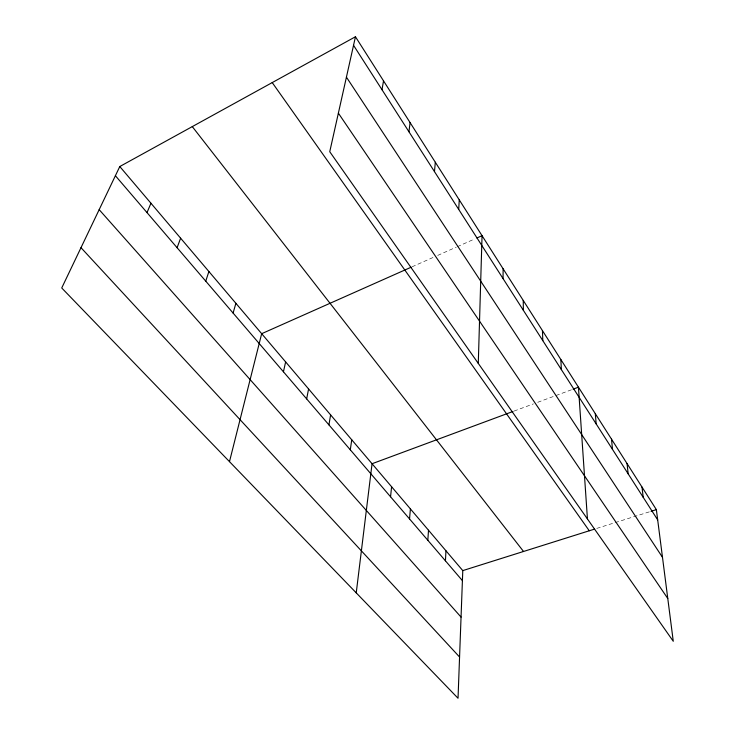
<?xml version="1.0" encoding="UTF-8"?>
<svg xmlns="http://www.w3.org/2000/svg" width="735" height="735" viewBox="0 0 735 735"><rect width="100%" height="100%" fill="white"/><g stroke="black" fill="none" stroke-linecap="round" stroke-linejoin="round"><path stroke-width="0.55" stroke-dasharray="3.67 2.76" d="M412.013 266.833L433.595 257.232M437.702 255.412L456.251 247.162M457.28 246.703L474.819 238.903M514.077 411.058L533.417 403.892M537.708 402.302L554.87 395.935M555.945 395.54L572.023 389.578M596.746 528.41L649.997 511.643"/><path stroke-width="1.1" d="M503.062 278.629L503.117 268.799M478.283 363.393L482.05 235.687L476.886 237.984M119.787 166.533L462.784 570.608L458.034 698.25L61.731 287.973L119.787 166.533L355.455 36.75L656.364 509.64L673.269 641.278L329.749 151.722L355.455 36.75M445.438 560.814L445.952 550.781M458.713 209.429L459.265 199.892M427.825 540.271L428.505 530.22M409.542 518.938L410.396 508.896M434.477 171.604L435.313 162.251M390.561 496.786L391.599 486.745M356.236 592.86L372.057 463.73L513.002 411.462M408.936 131.758L410.102 122.626M350.301 449.811L351.743 439.796M328.931 424.876L330.603 414.889M381.998 89.725L383.523 80.85M306.66 398.894L308.581 388.944M283.444 371.8L285.621 361.905M229.485 461.644L261.678 333.69L410.984 267.292M233.096 313.055L235.889 303.307M205.754 281.156L208.896 271.509M177.089 247.713L180.617 238.195M147.009 212.608L150.951 203.246M573.089 389.183L578.445 387.189L587.44 518.956M462.784 570.608L594.615 529.09M651.054 511.312L656.364 509.64M80.997 247.686L459.568 657.016M99.17 209.659L461.056 617.097M115.395 175.72L462.407 580.622M192.285 126.604L523.531 551.471M272.226 82.586L589.268 530.771M338.376 113.162L667.775 598.52M346.424 77.147L662.492 557.332M353.544 45.322L657.678 519.893M641.995 487.066L643.208 497.319M627.065 463.592L628.159 473.836M611.52 439.162L612.494 449.379M595.322 413.713L596.168 423.911M560.842 359.516L561.375 369.613M542.448 330.621L542.807 340.645M523.228 300.413L523.384 310.345"/></g></svg>
